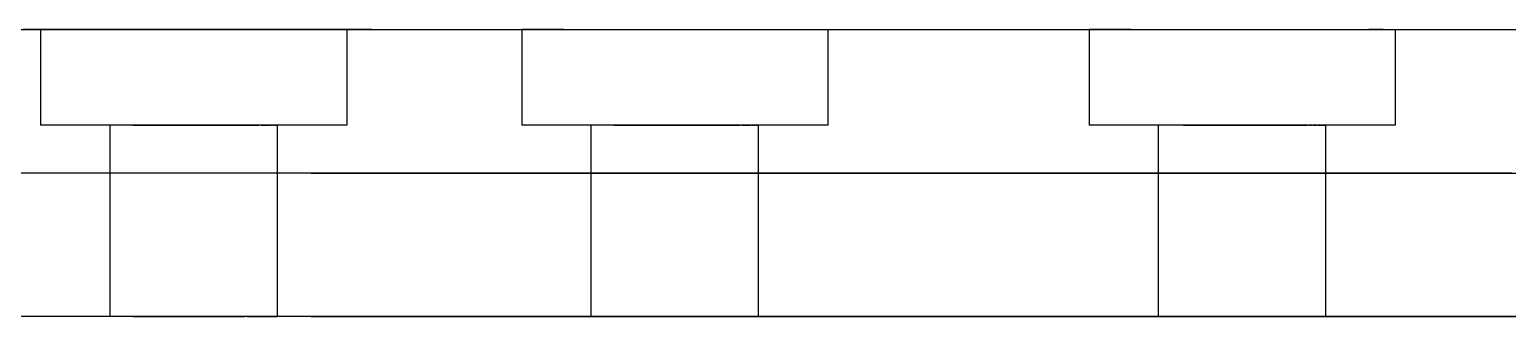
# Model space of a CAD drawing. Header units: millimetres. Extents: x -65 to 206, y -204 to 46.
# Drawn here: x -25.35 to 5.55, y -150 to -144 of the extents above; entities that cross this region are included whole.
import ezdxf

# ---------------------------------------------------------------- set-up
doc = ezdxf.new("R2010")
doc.units = ezdxf.units.MM
doc.layers.add('FRONT_XZ', color=7, linetype='Continuous')

msp = doc.modelspace()

# ---------------------------------------------------------------- linework, layer by layer
at = {"layer": 'FRONT_XZ'}
for p, q in [((-25.737, -144), (-24.208, -144)), ((-25.263, -144), (-25.488, -144)), ((-24.999, -144), (-25.263, -144)), ((-25.118, -144), (-25.12, -144)), ((-25.12, -144), (-25.12, -146)), ((-25.11, -144), (-25.118, -144)), ((-25.098, -144), (-25.11, -144)), ((-25.08, -144), (-25.098, -144)), ((-25.057, -144), (-25.08, -144)), ((-25.03, -144), (-25.057, -144)), ((-24.997, -144), (-25.03, -144)), ((-24.695, -144), (-24.999, -144)), ((-24.96, -144), (-24.997, -144)), ((-24.918, -144), (-24.96, -144)), ((-24.871, -144), (-24.918, -144)), ((-24.819, -144), (-24.871, -144)), ((-24.763, -144), (-24.819, -144)), ((-24.702, -144), (-24.763, -144)), ((-24.637, -144), (-24.702, -144)), ((-24.352, -144), (-24.695, -144)), ((-24.568, -144), (-24.637, -144)), ((-24.494, -144), (-24.568, -144)), ((-24.416, -144), (-24.494, -144)), ((-24.335, -144), (-24.416, -144)), ((-23.971, -144), (-24.352, -144)), ((-24.25, -144), (-24.335, -144)), ((-24.25, -144), (-24.16, -144)), ((-22.641, -144), (-24.208, -144)), ((-24.16, -144), (-24.068, -144)), ((-24.068, -144), (-23.972, -144)), ((-23.972, -144), (-23.873, -144)), ((-23.552, -144), (-23.971, -144)), ((-23.873, -144), (-23.77, -144)), ((-23.77, -144), (-23.665, -144)), ((-23.665, -144), (-23.557, -144)), ((-23.557, -144), (-23.446, -144)), ((-23.095, -144), (-23.552, -144)), ((-23.446, -144), (-23.333, -144)), ((-23.333, -144), (-23.218, -144)), ((-23.218, -144), (-23.101, -144)), ((-23.101, -144), (-22.981, -144)), ((-22.602, -144), (-23.095, -144)), ((-22.981, -144), (-22.861, -144)), ((-22.861, -144), (-22.738, -144)), ((-22.738, -144), (-22.615, -144)), ((-22.641, -144), (-21.039, -144)), ((-22.615, -144), (-22.49, -144)), ((-22.074, -144), (-22.602, -144)), ((-22.49, -144), (-22.364, -144)), ((-22.364, -144), (-22.238, -144)), ((-22.238, -144), (-22.111, -144)), ((-22.111, -144), (-21.984, -144)), ((-21.51, -144), (-22.074, -144)), ((-21.984, -144), (-21.857, -144)), ((-21.857, -144), (-21.73, -144)), ((-21.73, -144), (-21.603, -144)), ((-21.603, -144), (-21.476, -144)), ((-20.912, -144), (-21.51, -144)), ((-21.476, -144), (-21.351, -144)), ((-21.351, -144), (-21.226, -144)), ((-21.226, -144), (-21.102, -144)), ((-21.102, -144), (-20.98, -144)), ((-21.039, -144), (-19.403, -144)), ((-20.98, -144), (-20.859, -144)), ((-20.281, -144), (-20.912, -144)), ((-20.859, -144), (-20.74, -144)), ((-20.74, -144), (-20.623, -144)), ((-20.623, -144), (-20.507, -144)), ((-20.507, -144), (-20.394, -144)), ((-20.394, -144), (-20.284, -144)), ((-20.284, -144), (-20.176, -144)), ((-19.619, -144), (-20.281, -144)), ((-20.176, -144), (-20.07, -144)), ((-20.07, -144), (-19.968, -144)), ((-19.968, -144), (-19.869, -144)), ((-19.869, -144), (-19.773, -144)), ((-19.773, -144), (-19.68, -144)), ((-19.68, -144), (-19.591, -144)), ((-18.925, -144), (-19.619, -144)), ((-19.591, -144), (-19.506, -144)), ((-19.506, -144), (-19.424, -144)), ((-19.424, -144), (-19.346, -144)), ((-19.403, -144), (-17.738, -144)), ((-19.346, -144), (-19.273, -144)), ((-19.273, -144), (-19.204, -144)), ((-19.204, -144), (-19.138, -144)), ((-19.138, -144), (-19.078, -144)), ((-19.078, -144), (-19.022, -144)), ((-19.022, -144), (-18.97, -144)), ((-18.97, -144), (-18.923, -144)), ((-18.201, -144), (-18.925, -144)), ((-18.923, -144), (-18.881, -144)), ((-18.881, -144), (-18.843, -144)), ((-18.843, -144), (-18.811, -144)), ((-18.811, -144), (-18.783, -144)), ((-18.783, -144), (-18.761, -144)), ((-18.761, -144), (-18.743, -144)), ((-18.743, -144), (-18.73, -144)), ((-18.73, -144), (-18.723, -144)), ((-18.723, -144), (-18.72, -144)), ((-18.72, -144), (-18.72, -146)), ((-18.201, -144), (-17.449, -144)), ((-17.738, -144), (-16.044, -144)), ((-17.449, -144), (-16.668, -144)), ((-16.668, -144), (-15.862, -144)), ((-16.044, -144), (-14.325, -144)), ((-15.862, -144), (-15.03, -144)), ((-15.061, -144), (-15.063, -144)), ((-15.063, -144), (-15.063, -146)), ((-15.053, -144), (-15.061, -144)), ((-15.04, -144), (-15.053, -144)), ((-15.023, -144), (-15.04, -144)), ((-15.03, -144), (-14.175, -144)), ((-15, -144), (-15.023, -144)), ((-14.973, -144), (-15, -144)), ((-14.94, -144), (-14.973, -144)), ((-14.903, -144), (-14.94, -144)), ((-14.86, -144), (-14.903, -144)), ((-14.813, -144), (-14.86, -144)), ((-14.762, -144), (-14.813, -144)), ((-14.706, -144), (-14.762, -144)), ((-14.645, -144), (-14.706, -144)), ((-14.58, -144), (-14.645, -144)), ((-14.511, -144), (-14.58, -144)), ((-14.437, -144), (-14.511, -144)), ((-14.359, -144), (-14.437, -144)), ((-14.278, -144), (-14.359, -144)), ((-14.325, -144), (-12.584, -144)), ((-14.192, -144), (-14.278, -144)), ((-14.192, -144), (-14.103, -144)), ((-14.175, -144), (-13.297, -144)), ((-14.103, -144), (-14.011, -144)), ((-14.011, -144), (-13.915, -144)), ((-13.915, -144), (-13.815, -144)), ((-13.815, -144), (-13.713, -144)), ((-13.713, -144), (-13.608, -144)), ((-13.608, -144), (-13.5, -144)), ((-13.5, -144), (-13.389, -144)), ((-13.389, -144), (-13.276, -144)), ((-13.297, -144), (-12.399, -144)), ((-13.276, -144), (-13.161, -144)), ((-13.161, -144), (-13.044, -144)), ((-13.044, -144), (-12.924, -144)), ((-12.924, -144), (-12.804, -144)), ((-12.804, -144), (-12.681, -144)), ((-12.681, -144), (-12.558, -144)), ((-12.584, -144), (-10.823, -144)), ((-12.558, -144), (-12.433, -144)), ((-12.433, -144), (-12.307, -144)), ((-12.399, -144), (-11.48, -144)), ((-12.307, -144), (-12.181, -144)), ((-12.181, -144), (-12.054, -144)), ((-12.054, -144), (-11.927, -144)), ((-11.927, -144), (-11.8, -144)), ((-11.8, -144), (-11.672, -144)), ((-11.672, -144), (-11.546, -144)), ((-11.546, -144), (-11.419, -144)), ((-11.48, -144), (-10.544, -144)), ((-11.419, -144), (-11.294, -144)), ((-11.294, -144), (-11.169, -144)), ((-11.169, -144), (-11.045, -144)), ((-11.045, -144), (-10.923, -144)), ((-10.923, -144), (-10.802, -144)), ((-10.823, -144), (-9.045, -144)), ((-10.802, -144), (-10.683, -144)), ((-10.683, -144), (-10.566, -144)), ((-10.566, -144), (-10.45, -144)), ((-10.544, -144), (-9.59, -144)), ((-10.45, -144), (-10.337, -144)), ((-10.337, -144), (-10.227, -144)), ((-10.227, -144), (-10.119, -144)), ((-10.119, -144), (-10.013, -144)), ((-10.013, -144), (-9.911, -144)), ((-9.911, -144), (-9.812, -144)), ((-9.812, -144), (-9.716, -144)), ((-9.716, -144), (-9.623, -144)), ((-9.623, -144), (-9.534, -144)), ((-9.59, -144), (-8.622, -144)), ((-9.534, -144), (-9.449, -144)), ((-9.449, -144), (-9.367, -144)), ((-9.367, -144), (-9.289, -144)), ((-9.289, -144), (-9.216, -144)), ((-9.216, -144), (-9.146, -144)), ((-9.146, -144), (-9.081, -144)), ((-9.081, -144), (-9.021, -144)), ((-9.045, -144), (-7.253, -144)), ((-9.021, -144), (-8.964, -144)), ((-8.964, -144), (-8.913, -144)), ((-8.913, -144), (-8.866, -144)), ((-8.866, -144), (-8.824, -144)), ((-8.824, -144), (-8.786, -144)), ((-8.786, -144), (-8.754, -144)), ((-8.754, -144), (-8.726, -144)), ((-8.726, -144), (-8.704, -144)), ((-8.704, -144), (-8.686, -144)), ((-8.686, -144), (-8.673, -144)), ((-8.673, -144), (-8.666, -144)), ((-8.666, -144), (-8.663, -144)), ((-8.663, -144), (-8.663, -146)), ((-8.622, -144), (-7.64, -144)), ((-7.64, -144), (-6.646, -144)), ((-7.253, -144), (-5.45, -144)), ((-6.646, -144), (-5.641, -144)), ((-5.641, -144), (-4.628, -144)), ((-5.45, -144), (-3.638, -144)), ((-4.628, -144), (-3.607, -144)), ((-3.638, -144), (-1.82, -144)), ((-3.607, -144), (-2.581, -144)), ((-3.197, -144), (-3.2, -144)), ((-3.2, -144), (-3.2, -146)), ((-3.19, -144), (-3.197, -144)), ((-3.177, -144), (-3.19, -144)), ((-3.16, -144), (-3.177, -144)), ((-3.137, -144), (-3.16, -144)), ((-3.109, -144), (-3.137, -144)), ((-3.077, -144), (-3.109, -144)), ((-3.039, -144), (-3.077, -144)), ((-2.997, -144), (-3.039, -144)), ((-2.95, -144), (-2.997, -144)), ((-2.899, -144), (-2.95, -144)), ((-2.843, -144), (-2.899, -144)), ((-2.782, -144), (-2.843, -144)), ((-2.717, -144), (-2.782, -144)), ((-2.647, -144), (-2.717, -144)), ((-2.574, -144), (-2.647, -144)), ((-2.581, -144), (-1.55, -144)), ((-2.496, -144), (-2.574, -144)), ((-2.415, -144), (-2.496, -144)), ((-2.329, -144), (-2.415, -144)), ((-2.329, -144), (-2.24, -144)), ((-2.24, -144), (-2.148, -144)), ((-2.148, -144), (-2.051, -144)), ((-2.051, -144), (-1.952, -144)), ((-1.952, -144), (-1.85, -144)), ((-1.85, -144), (-1.745, -144)), ((-1.82, -144), (0, -144)), ((-1.745, -144), (-1.637, -144)), ((-1.637, -144), (-1.526, -144)), ((-1.55, -144), (-0.517, -144)), ((-1.526, -144), (-1.413, -144)), ((-1.413, -144), (-1.298, -144)), ((-1.298, -144), (-1.18, -144)), ((-1.18, -144), (-1.061, -144)), ((-1.061, -144), (-0.94, -144)), ((-0.94, -144), (-0.818, -144)), ((-0.818, -144), (-0.694, -144)), ((-0.694, -144), (-0.57, -144)), ((-0.57, -144), (-0.444, -144)), ((-0.517, -144), (0.517, -144)), ((-0.444, -144), (-0.318, -144)), ((-0.318, -144), (-0.191, -144)), ((-0.191, -144), (-0.064, -144)), ((-0.064, -144), (0.064, -144)), ((0, -144), (1.82, -144)), ((0.064, -144), (0.191, -144)), ((0.191, -144), (0.318, -144)), ((0.318, -144), (0.444, -144)), ((0.444, -144), (0.57, -144)), ((0.517, -144), (1.55, -144)), ((0.57, -144), (0.694, -144)), ((0.694, -144), (0.818, -144)), ((0.818, -144), (0.94, -144)), ((0.94, -144), (1.061, -144)), ((1.061, -144), (1.18, -144)), ((1.18, -144), (1.298, -144)), ((1.298, -144), (1.413, -144)), ((1.413, -144), (1.526, -144)), ((1.526, -144), (1.637, -144)), ((1.55, -144), (2.581, -144)), ((1.637, -144), (1.745, -144)), ((1.745, -144), (1.85, -144)), ((1.82, -144), (3.638, -144)), ((1.85, -144), (1.952, -144)), ((1.952, -144), (2.051, -144)), ((2.051, -144), (2.148, -144)), ((2.148, -144), (2.24, -144)), ((2.24, -144), (2.329, -144)), ((2.329, -144), (2.415, -144)), ((2.415, -144), (2.496, -144)), ((2.496, -144), (2.574, -144)), ((2.574, -144), (2.647, -144)), ((2.581, -144), (3.607, -144)), ((2.717, -144), (2.647, -144)), ((2.782, -144), (2.717, -144)), ((2.843, -144), (2.782, -144)), ((2.899, -144), (2.843, -144)), ((2.95, -144), (2.899, -144)), ((2.95, -144), (2.997, -144)), ((2.997, -144), (3.039, -144)), ((3.039, -144), (3.077, -144)), ((3.077, -144), (3.109, -144)), ((3.109, -144), (3.137, -144)), ((3.137, -144), (3.16, -144)), ((3.16, -144), (3.177, -144)), ((3.177, -144), (3.19, -144)), ((3.19, -144), (3.197, -144)), ((3.197, -144), (3.2, -144)), ((3.2, -144), (3.2, -146)), ((3.607, -144), (4.628, -144)), ((3.638, -144), (5.45, -144)), ((4.628, -144), (5.641, -144)), ((5.45, -144), (7.253, -144)), ((-25.118, -146), (-25.12, -146)), ((-25.11, -146), (-25.118, -146)), ((-25.098, -146), (-25.11, -146)), ((-25.08, -146), (-25.098, -146)), ((-25.057, -146), (-25.08, -146)), ((-25.03, -146), (-25.057, -146)), ((-24.997, -146), (-25.03, -146)), ((-24.96, -146), (-24.997, -146)), ((-24.918, -146), (-24.96, -146)), ((-24.871, -146), (-24.918, -146)), ((-24.819, -146), (-24.871, -146)), ((-24.763, -146), (-24.819, -146)), ((-24.702, -146), (-24.763, -146)), ((-24.637, -146), (-24.702, -146)), ((-24.568, -146), (-24.637, -146)), ((-24.494, -146), (-24.568, -146)), ((-24.416, -146), (-24.494, -146)), ((-24.335, -146), (-24.416, -146)), ((-24.25, -146), (-24.335, -146)), ((-24.16, -146), (-24.25, -146)), ((-24.068, -146), (-24.16, -146)), ((-23.972, -146), (-24.068, -146)), ((-23.873, -146), (-23.972, -146)), ((-23.77, -146), (-23.873, -146)), ((-23.665, -146), (-23.77, -146)), ((-23.67, -150), (-23.67, -146)), ((-23.669, -146), (-23.67, -146)), ((-23.665, -146), (-23.669, -146)), ((-23.557, -146), (-23.665, -146)), ((-23.658, -146), (-23.665, -146)), ((-23.648, -146), (-23.658, -146)), ((-23.636, -146), (-23.648, -146)), ((-23.621, -146), (-23.636, -146)), ((-23.603, -146), (-23.621, -146)), ((-23.582, -146), (-23.603, -146)), ((-23.559, -146), (-23.582, -146)), ((-23.534, -146), (-23.559, -146)), ((-23.446, -146), (-23.557, -146)), ((-23.506, -146), (-23.534, -146)), ((-23.475, -146), (-23.506, -146)), ((-23.442, -146), (-23.475, -146)), ((-23.333, -146), (-23.446, -146)), ((-23.406, -146), (-23.442, -146)), ((-23.368, -146), (-23.406, -146)), ((-23.328, -146), (-23.368, -146)), ((-23.218, -146), (-23.333, -146)), ((-23.285, -146), (-23.328, -146)), ((-23.241, -146), (-23.285, -146)), ((-23.194, -146), (-23.241, -146)), ((-23.101, -146), (-23.218, -146)), ((-23.194, -146), (-23.145, -146)), ((-23.145, -146), (-23.095, -146)), ((-22.981, -146), (-23.101, -146)), ((-23.095, -146), (-23.042, -146)), ((-23.042, -146), (-22.988, -146)), ((-22.988, -146), (-22.932, -146)), ((-22.861, -146), (-22.981, -146)), ((-22.932, -146), (-22.874, -146)), ((-22.874, -146), (-22.815, -146)), ((-22.738, -146), (-22.861, -146)), ((-22.815, -146), (-22.755, -146)), ((-22.755, -146), (-22.693, -146)), ((-22.615, -146), (-22.738, -146)), ((-22.693, -146), (-22.63, -146)), ((-22.63, -146), (-22.566, -146)), ((-22.49, -146), (-22.615, -146)), ((-22.566, -146), (-22.501, -146)), ((-22.501, -146), (-22.435, -146)), ((-22.364, -146), (-22.49, -146)), ((-22.435, -146), (-22.368, -146)), ((-22.368, -146), (-22.3, -146)), ((-22.238, -146), (-22.364, -146)), ((-22.3, -146), (-22.232, -146)), ((-22.111, -146), (-22.238, -146)), ((-22.232, -146), (-22.163, -146)), ((-22.163, -146), (-22.094, -146)), ((-21.984, -146), (-22.111, -146)), ((-22.094, -146), (-22.025, -146)), ((-22.025, -146), (-21.955, -146)), ((-21.857, -146), (-21.984, -146)), ((-21.955, -146), (-21.886, -146)), ((-21.886, -146), (-21.816, -146)), ((-21.73, -146), (-21.857, -146)), ((-21.816, -146), (-21.747, -146)), ((-21.747, -146), (-21.678, -146)), ((-21.603, -146), (-21.73, -146)), ((-21.678, -146), (-21.609, -146)), ((-21.609, -146), (-21.541, -146)), ((-21.476, -146), (-21.603, -146)), ((-21.541, -146), (-21.473, -146)), ((-21.351, -146), (-21.476, -146)), ((-21.473, -146), (-21.406, -146)), ((-21.406, -146), (-21.34, -146)), ((-21.226, -146), (-21.351, -146)), ((-21.34, -146), (-21.275, -146)), ((-21.275, -146), (-21.211, -146)), ((-21.102, -146), (-21.226, -146)), ((-21.211, -146), (-21.148, -146)), ((-21.148, -146), (-21.086, -146)), ((-20.98, -146), (-21.102, -146)), ((-21.086, -146), (-21.025, -146)), ((-21.025, -146), (-20.966, -146)), ((-20.859, -146), (-20.98, -146)), ((-20.966, -146), (-20.909, -146)), ((-20.909, -146), (-20.853, -146)), ((-20.74, -146), (-20.859, -146)), ((-20.853, -146), (-20.798, -146)), ((-20.798, -146), (-20.746, -146)), ((-20.746, -146), (-20.695, -146)), ((-20.623, -146), (-20.74, -146)), ((-20.695, -146), (-20.647, -146)), ((-20.647, -146), (-20.6, -146)), ((-20.507, -146), (-20.623, -146)), ((-20.6, -146), (-20.555, -146)), ((-20.513, -146), (-20.555, -146)), ((-20.513, -146), (-20.473, -146)), ((-20.394, -146), (-20.507, -146)), ((-20.473, -146), (-20.435, -146)), ((-20.435, -146), (-20.399, -146)), ((-20.399, -146), (-20.366, -146)), ((-20.284, -146), (-20.394, -146)), ((-20.366, -146), (-20.335, -146)), ((-20.307, -146), (-20.335, -146)), ((-20.307, -146), (-20.281, -146)), ((-20.176, -146), (-20.284, -146)), ((-20.258, -146), (-20.281, -146)), ((-20.258, -146), (-20.238, -146)), ((-20.22, -146), (-20.238, -146)), ((-20.22, -146), (-20.205, -146)), ((-20.205, -146), (-20.192, -146)), ((-20.183, -146), (-20.192, -146)), ((-20.183, -146), (-20.176, -146)), ((-20.07, -146), (-20.176, -146)), ((-20.176, -146), (-20.172, -146)), ((-20.17, -146), (-20.172, -146)), ((-20.17, -150), (-20.17, -146)), ((-19.968, -146), (-20.07, -146)), ((-19.869, -146), (-19.968, -146)), ((-19.773, -146), (-19.869, -146)), ((-19.68, -146), (-19.773, -146)), ((-19.591, -146), (-19.68, -146)), ((-19.506, -146), (-19.591, -146)), ((-19.424, -146), (-19.506, -146)), ((-19.346, -146), (-19.424, -146)), ((-19.273, -146), (-19.346, -146)), ((-19.204, -146), (-19.273, -146)), ((-19.138, -146), (-19.204, -146)), ((-19.078, -146), (-19.138, -146)), ((-19.022, -146), (-19.078, -146)), ((-18.97, -146), (-19.022, -146)), ((-18.923, -146), (-18.97, -146)), ((-18.881, -146), (-18.923, -146)), ((-18.843, -146), (-18.881, -146)), ((-18.811, -146), (-18.843, -146)), ((-18.783, -146), (-18.811, -146)), ((-18.761, -146), (-18.783, -146)), ((-18.743, -146), (-18.761, -146)), ((-18.73, -146), (-18.743, -146)), ((-18.723, -146), (-18.73, -146)), ((-18.72, -146), (-18.723, -146)), ((-15.061, -146), (-15.063, -146)), ((-15.053, -146), (-15.061, -146)), ((-15.04, -146), (-15.053, -146)), ((-15.023, -146), (-15.04, -146)), ((-15, -146), (-15.023, -146)), ((-14.973, -146), (-15, -146)), ((-14.94, -146), (-14.973, -146)), ((-14.903, -146), (-14.94, -146)), ((-14.86, -146), (-14.903, -146)), ((-14.813, -146), (-14.86, -146)), ((-14.762, -146), (-14.813, -146)), ((-14.706, -146), (-14.762, -146)), ((-14.645, -146), (-14.706, -146)), ((-14.58, -146), (-14.645, -146)), ((-14.511, -146), (-14.58, -146)), ((-14.437, -146), (-14.511, -146)), ((-14.359, -146), (-14.437, -146)), ((-14.278, -146), (-14.359, -146)), ((-14.192, -146), (-14.278, -146)), ((-14.103, -146), (-14.192, -146)), ((-14.011, -146), (-14.103, -146)), ((-13.915, -146), (-14.011, -146)), ((-13.815, -146), (-13.915, -146)), ((-13.713, -146), (-13.815, -146)), ((-13.608, -146), (-13.713, -146)), ((-13.613, -150), (-13.613, -146)), ((-13.612, -146), (-13.613, -146)), ((-13.608, -146), (-13.612, -146)), ((-13.5, -146), (-13.608, -146)), ((-13.601, -146), (-13.608, -146)), ((-13.591, -146), (-13.601, -146)), ((-13.579, -146), (-13.591, -146)), ((-13.564, -146), (-13.579, -146)), ((-13.546, -146), (-13.564, -146)), ((-13.525, -146), (-13.546, -146)), ((-13.502, -146), (-13.525, -146)), ((-13.477, -146), (-13.502, -146)), ((-13.389, -146), (-13.5, -146)), ((-13.448, -146), (-13.477, -146)), ((-13.418, -146), (-13.448, -146)), ((-13.384, -146), (-13.418, -146)), ((-13.276, -146), (-13.389, -146)), ((-13.349, -146), (-13.384, -146)), ((-13.311, -146), (-13.349, -146)), ((-13.271, -146), (-13.311, -146)), ((-13.161, -146), (-13.276, -146)), ((-13.228, -146), (-13.271, -146)), ((-13.184, -146), (-13.228, -146)), ((-13.137, -146), (-13.184, -146)), ((-13.044, -146), (-13.161, -146)), ((-13.137, -146), (-13.088, -146)), ((-13.088, -146), (-13.038, -146)), ((-12.924, -146), (-13.044, -146)), ((-13.038, -146), (-12.985, -146)), ((-12.985, -146), (-12.931, -146)), ((-12.931, -146), (-12.875, -146)), ((-12.804, -146), (-12.924, -146)), ((-12.875, -146), (-12.817, -146)), ((-12.817, -146), (-12.758, -146)), ((-12.681, -146), (-12.804, -146)), ((-12.758, -146), (-12.698, -146)), ((-12.698, -146), (-12.636, -146)), ((-12.558, -146), (-12.681, -146)), ((-12.636, -146), (-12.573, -146)), ((-12.573, -146), (-12.509, -146)), ((-12.433, -146), (-12.558, -146)), ((-12.509, -146), (-12.444, -146)), ((-12.444, -146), (-12.377, -146)), ((-12.307, -146), (-12.433, -146)), ((-12.377, -146), (-12.311, -146)), ((-12.311, -146), (-12.243, -146)), ((-12.181, -146), (-12.307, -146)), ((-12.243, -146), (-12.175, -146)), ((-12.054, -146), (-12.181, -146)), ((-12.175, -146), (-12.106, -146)), ((-12.106, -146), (-12.037, -146)), ((-11.927, -146), (-12.054, -146)), ((-12.037, -146), (-11.968, -146)), ((-11.968, -146), (-11.898, -146)), ((-11.8, -146), (-11.927, -146)), ((-11.898, -146), (-11.828, -146)), ((-11.828, -146), (-11.759, -146)), ((-11.672, -146), (-11.8, -146)), ((-11.759, -146), (-11.689, -146)), ((-11.689, -146), (-11.62, -146)), ((-11.546, -146), (-11.672, -146)), ((-11.62, -146), (-11.552, -146)), ((-11.552, -146), (-11.483, -146)), ((-11.419, -146), (-11.546, -146)), ((-11.483, -146), (-11.416, -146)), ((-11.294, -146), (-11.419, -146)), ((-11.416, -146), (-11.349, -146)), ((-11.349, -146), (-11.283, -146)), ((-11.169, -146), (-11.294, -146)), ((-11.283, -146), (-11.218, -146)), ((-11.218, -146), (-11.154, -146)), ((-11.045, -146), (-11.169, -146)), ((-11.154, -146), (-11.09, -146)), ((-11.09, -146), (-11.029, -146)), ((-10.923, -146), (-11.045, -146)), ((-11.029, -146), (-10.968, -146)), ((-10.968, -146), (-10.909, -146)), ((-10.802, -146), (-10.923, -146)), ((-10.909, -146), (-10.852, -146)), ((-10.852, -146), (-10.796, -146)), ((-10.683, -146), (-10.802, -146)), ((-10.796, -146), (-10.741, -146)), ((-10.741, -146), (-10.689, -146)), ((-10.689, -146), (-10.638, -146)), ((-10.566, -146), (-10.683, -146)), ((-10.638, -146), (-10.589, -146)), ((-10.589, -146), (-10.543, -146)), ((-10.45, -146), (-10.566, -146)), ((-10.543, -146), (-10.498, -146)), ((-10.456, -146), (-10.498, -146)), ((-10.456, -146), (-10.415, -146)), ((-10.337, -146), (-10.45, -146)), ((-10.415, -146), (-10.377, -146)), ((-10.377, -146), (-10.342, -146)), ((-10.342, -146), (-10.309, -146)), ((-10.227, -146), (-10.337, -146)), ((-10.309, -146), (-10.278, -146)), ((-10.25, -146), (-10.278, -146)), ((-10.25, -146), (-10.224, -146)), ((-10.119, -146), (-10.227, -146)), ((-10.201, -146), (-10.224, -146)), ((-10.201, -146), (-10.181, -146)), ((-10.163, -146), (-10.181, -146)), ((-10.163, -146), (-10.148, -146)), ((-10.148, -146), (-10.135, -146)), ((-10.126, -146), (-10.135, -146)), ((-10.126, -146), (-10.119, -146)), ((-10.013, -146), (-10.119, -146)), ((-10.119, -146), (-10.115, -146)), ((-10.113, -146), (-10.115, -146)), ((-10.113, -150), (-10.113, -146)), ((-9.911, -146), (-10.013, -146)), ((-9.812, -146), (-9.911, -146)), ((-9.716, -146), (-9.812, -146)), ((-9.623, -146), (-9.716, -146)), ((-9.534, -146), (-9.623, -146)), ((-9.449, -146), (-9.534, -146)), ((-9.367, -146), (-9.449, -146)), ((-9.289, -146), (-9.367, -146)), ((-9.216, -146), (-9.289, -146)), ((-9.146, -146), (-9.216, -146)), ((-9.081, -146), (-9.146, -146)), ((-9.021, -146), (-9.081, -146)), ((-8.964, -146), (-9.021, -146)), ((-8.913, -146), (-8.964, -146)), ((-8.866, -146), (-8.913, -146)), ((-8.824, -146), (-8.866, -146)), ((-8.786, -146), (-8.824, -146)), ((-8.754, -146), (-8.786, -146)), ((-8.726, -146), (-8.754, -146)), ((-8.704, -146), (-8.726, -146)), ((-8.686, -146), (-8.704, -146)), ((-8.673, -146), (-8.686, -146)), ((-8.666, -146), (-8.673, -146)), ((-8.663, -146), (-8.666, -146)), ((-3.197, -146), (-3.2, -146)), ((-3.19, -146), (-3.197, -146)), ((-3.177, -146), (-3.19, -146)), ((-3.16, -146), (-3.177, -146)), ((-3.137, -146), (-3.16, -146)), ((-3.109, -146), (-3.137, -146)), ((-3.077, -146), (-3.109, -146)), ((-3.039, -146), (-3.077, -146)), ((-2.997, -146), (-3.039, -146)), ((-2.95, -146), (-2.997, -146)), ((-2.899, -146), (-2.95, -146)), ((-2.843, -146), (-2.899, -146)), ((-2.782, -146), (-2.843, -146)), ((-2.717, -146), (-2.782, -146)), ((-2.647, -146), (-2.717, -146)), ((-2.574, -146), (-2.647, -146)), ((-2.496, -146), (-2.574, -146)), ((-2.415, -146), (-2.496, -146)), ((-2.329, -146), (-2.415, -146)), ((-2.24, -146), (-2.329, -146)), ((-2.148, -146), (-2.24, -146)), ((-2.051, -146), (-2.148, -146)), ((-1.952, -146), (-2.051, -146)), ((-1.85, -146), (-1.952, -146)), ((-1.745, -146), (-1.85, -146)), ((-1.75, -150), (-1.75, -146)), ((-1.749, -146), (-1.75, -146)), ((-1.744, -146), (-1.749, -146)), ((-1.637, -146), (-1.745, -146)), ((-1.738, -146), (-1.744, -146)), ((-1.728, -146), (-1.738, -146)), ((-1.716, -146), (-1.728, -146)), ((-1.7, -146), (-1.716, -146)), ((-1.683, -146), (-1.7, -146)), ((-1.662, -146), (-1.683, -146)), ((-1.639, -146), (-1.662, -146)), ((-1.613, -146), (-1.639, -146)), ((-1.526, -146), (-1.637, -146)), ((-1.585, -146), (-1.613, -146)), ((-1.554, -146), (-1.585, -146)), ((-1.521, -146), (-1.554, -146)), ((-1.413, -146), (-1.526, -146)), ((-1.486, -146), (-1.521, -146)), ((-1.448, -146), (-1.486, -146)), ((-1.408, -146), (-1.448, -146)), ((-1.298, -146), (-1.413, -146)), ((-1.365, -146), (-1.408, -146)), ((-1.32, -146), (-1.365, -146)), ((-1.274, -146), (-1.32, -146)), ((-1.18, -146), (-1.298, -146)), ((-1.225, -146), (-1.274, -146)), ((-1.225, -146), (-1.174, -146)), ((-1.061, -146), (-1.18, -146)), ((-1.174, -146), (-1.122, -146)), ((-1.122, -146), (-1.068, -146)), ((-1.068, -146), (-1.012, -146)), ((-0.94, -146), (-1.061, -146)), ((-1.012, -146), (-0.954, -146)), ((-0.954, -146), (-0.895, -146)), ((-0.818, -146), (-0.94, -146)), ((-0.895, -146), (-0.835, -146)), ((-0.835, -146), (-0.773, -146)), ((-0.694, -146), (-0.818, -146)), ((-0.773, -146), (-0.71, -146)), ((-0.71, -146), (-0.646, -146)), ((-0.57, -146), (-0.694, -146)), ((-0.646, -146), (-0.58, -146)), ((-0.58, -146), (-0.514, -146)), ((-0.444, -146), (-0.57, -146)), ((-0.514, -146), (-0.447, -146)), ((-0.447, -146), (-0.38, -146)), ((-0.318, -146), (-0.444, -146)), ((-0.38, -146), (-0.311, -146)), ((-0.191, -146), (-0.318, -146)), ((-0.311, -146), (-0.243, -146)), ((-0.243, -146), (-0.174, -146)), ((-0.064, -146), (-0.191, -146)), ((-0.174, -146), (-0.104, -146)), ((-0.104, -146), (-0.035, -146)), ((0.064, -146), (-0.064, -146)), ((-0.035, -146), (0.035, -146)), ((0.035, -146), (0.104, -146)), ((0.191, -146), (0.064, -146)), ((0.104, -146), (0.174, -146)), ((0.174, -146), (0.243, -146)), ((0.318, -146), (0.191, -146)), ((0.243, -146), (0.311, -146)), ((0.311, -146), (0.38, -146)), ((0.444, -146), (0.318, -146)), ((0.38, -146), (0.447, -146)), ((0.57, -146), (0.444, -146)), ((0.447, -146), (0.514, -146)), ((0.514, -146), (0.58, -146)), ((0.694, -146), (0.57, -146)), ((0.58, -146), (0.646, -146)), ((0.646, -146), (0.71, -146)), ((0.818, -146), (0.694, -146)), ((0.71, -146), (0.773, -146)), ((0.773, -146), (0.835, -146)), ((0.94, -146), (0.818, -146)), ((0.835, -146), (0.895, -146)), ((0.895, -146), (0.954, -146)), ((1.061, -146), (0.94, -146)), ((0.954, -146), (1.012, -146)), ((1.012, -146), (1.068, -146)), ((1.18, -146), (1.061, -146)), ((1.068, -146), (1.122, -146)), ((1.122, -146), (1.174, -146)), ((1.174, -146), (1.225, -146)), ((1.298, -146), (1.18, -146)), ((1.225, -146), (1.274, -146)), ((1.274, -146), (1.32, -146)), ((1.413, -146), (1.298, -146)), ((1.32, -146), (1.365, -146)), ((1.408, -146), (1.365, -146)), ((1.408, -146), (1.448, -146)), ((1.526, -146), (1.413, -146)), ((1.486, -146), (1.448, -146)), ((1.486, -146), (1.521, -146)), ((1.521, -146), (1.554, -146)), ((1.637, -146), (1.526, -146)), ((1.585, -146), (1.554, -146)), ((1.585, -146), (1.613, -146)), ((1.613, -146), (1.639, -146)), ((1.745, -146), (1.637, -146)), ((1.639, -146), (1.662, -146)), ((1.662, -146), (1.683, -146)), ((1.683, -146), (1.7, -146)), ((1.7, -146), (1.716, -146)), ((1.716, -146), (1.728, -146)), ((1.728, -146), (1.738, -146)), ((1.744, -146), (1.738, -146)), ((1.744, -146), (1.749, -146)), ((1.85, -146), (1.745, -146)), ((1.749, -146), (1.75, -146)), ((1.75, -150), (1.75, -146)), ((1.952, -146), (1.85, -146)), ((2.051, -146), (1.952, -146)), ((2.148, -146), (2.051, -146)), ((2.24, -146), (2.148, -146)), ((2.329, -146), (2.24, -146)), ((2.415, -146), (2.329, -146)), ((2.496, -146), (2.415, -146)), ((2.574, -146), (2.496, -146)), ((2.647, -146), (2.574, -146)), ((2.717, -146), (2.647, -146)), ((2.782, -146), (2.717, -146)), ((2.843, -146), (2.782, -146)), ((2.899, -146), (2.843, -146)), ((2.95, -146), (2.899, -146)), ((2.997, -146), (2.95, -146)), ((3.039, -146), (2.997, -146)), ((3.077, -146), (3.039, -146)), ((3.109, -146), (3.077, -146)), ((3.137, -146), (3.109, -146)), ((3.16, -146), (3.137, -146)), ((3.177, -146), (3.16, -146)), ((3.19, -146), (3.177, -146)), ((3.197, -146), (3.19, -146)), ((3.2, -146), (3.197, -146)), ((-25.182, -147), (-25.631, -147)), ((-25.263, -147), (-25.488, -147)), ((-24.999, -147), (-25.263, -147)), ((-24.694, -147), (-25.182, -147)), ((-24.695, -147), (-24.999, -147)), ((-24.352, -147), (-24.695, -147)), ((-24.167, -147), (-24.694, -147)), ((-23.971, -147), (-24.352, -147)), ((-23.602, -147), (-24.167, -147)), ((-23.552, -147), (-23.971, -147)), ((-22.999, -147), (-23.602, -147)), ((-23.095, -147), (-23.552, -147)), ((-22.602, -147), (-23.095, -147)), ((-22.36, -147), (-22.999, -147)), ((-22.074, -147), (-22.602, -147)), ((-21.686, -147), (-22.36, -147)), ((-21.51, -147), (-22.074, -147)), ((-20.977, -147), (-21.686, -147)), ((-20.912, -147), (-21.51, -147)), ((-20.235, -147), (-20.977, -147)), ((-20.281, -147), (-20.912, -147)), ((-19.619, -147), (-20.281, -147)), ((-19.461, -147), (-20.235, -147)), ((-18.925, -147), (-19.619, -147)), ((-19.461, -147), (-18.657, -147)), ((-18.201, -147), (-18.925, -147)), ((-18.657, -147), (-17.822, -147)), ((-17.449, -147), (-18.201, -147)), ((-17.822, -147), (-16.96, -147)), ((-16.668, -147), (-17.449, -147)), ((-16.96, -147), (-16.071, -147)), ((-15.862, -147), (-16.668, -147)), ((-16.071, -147), (-15.156, -147)), ((-15.03, -147), (-15.862, -147)), ((-15.156, -147), (-14.218, -147)), ((-14.175, -147), (-15.03, -147)), ((-14.218, -147), (-13.257, -147)), ((-13.297, -147), (-14.175, -147)), ((-12.399, -147), (-13.297, -147)), ((-13.257, -147), (-12.275, -147)), ((-11.48, -147), (-12.399, -147)), ((-12.275, -147), (-11.274, -147)), ((-10.544, -147), (-11.48, -147)), ((-11.274, -147), (-10.254, -147)), ((-9.59, -147), (-10.544, -147)), ((-10.254, -147), (-9.219, -147)), ((-8.622, -147), (-9.59, -147)), ((-9.219, -147), (-8.169, -147)), ((-7.64, -147), (-8.622, -147)), ((-8.169, -147), (-7.106, -147)), ((-6.646, -147), (-7.64, -147)), ((-7.106, -147), (-6.032, -147)), ((-5.641, -147), (-6.646, -147)), ((-6.032, -147), (-4.948, -147)), ((-4.628, -147), (-5.641, -147)), ((-4.948, -147), (-3.857, -147)), ((-3.607, -147), (-4.628, -147)), ((-3.857, -147), (-2.759, -147)), ((-2.581, -147), (-3.607, -147)), ((-2.759, -147), (-1.657, -147)), ((-1.55, -147), (-2.581, -147)), ((-1.657, -147), (-0.553, -147)), ((-0.517, -147), (-1.55, -147)), ((-0.553, -147), (0.553, -147)), ((0.517, -147), (-0.517, -147)), ((1.55, -147), (0.517, -147)), ((0.553, -147), (1.657, -147)), ((2.581, -147), (1.55, -147)), ((1.657, -147), (2.759, -147)), ((3.607, -147), (2.581, -147)), ((2.759, -147), (3.857, -147)), ((4.628, -147), (3.607, -147)), ((3.857, -147), (4.948, -147)), ((5.641, -147), (4.628, -147)), ((4.948, -147), (6.032, -147)), ((-24.208, -150), (-25.737, -150)), ((-25.182, -150), (-25.631, -150)), ((-24.694, -150), (-25.182, -150)), ((-24.167, -150), (-24.694, -150)), ((-22.641, -150), (-24.208, -150)), ((-23.602, -150), (-24.167, -150)), ((-23.669, -150), (-23.67, -150)), ((-23.665, -150), (-23.669, -150)), ((-23.658, -150), (-23.665, -150)), ((-23.648, -150), (-23.658, -150)), ((-23.636, -150), (-23.648, -150)), ((-23.621, -150), (-23.636, -150)), ((-23.603, -150), (-23.621, -150)), ((-23.582, -150), (-23.603, -150)), ((-22.999, -150), (-23.602, -150)), ((-23.559, -150), (-23.582, -150)), ((-23.534, -150), (-23.559, -150)), ((-23.506, -150), (-23.534, -150)), ((-23.475, -150), (-23.506, -150)), ((-23.442, -150), (-23.475, -150)), ((-23.406, -150), (-23.442, -150)), ((-23.368, -150), (-23.406, -150)), ((-23.328, -150), (-23.368, -150)), ((-23.285, -150), (-23.328, -150)), ((-23.241, -150), (-23.285, -150)), ((-23.194, -150), (-23.241, -150)), ((-23.194, -150), (-23.145, -150)), ((-23.145, -150), (-23.095, -150)), ((-23.095, -150), (-23.042, -150)), ((-23.042, -150), (-22.988, -150)), ((-22.36, -150), (-22.999, -150)), ((-22.988, -150), (-22.932, -150)), ((-22.932, -150), (-22.874, -150)), ((-22.874, -150), (-22.815, -150)), ((-22.815, -150), (-22.755, -150)), ((-22.755, -150), (-22.693, -150)), ((-22.693, -150), (-22.63, -150)), ((-21.039, -150), (-22.641, -150)), ((-22.63, -150), (-22.566, -150)), ((-22.566, -150), (-22.501, -150)), ((-22.501, -150), (-22.435, -150)), ((-22.435, -150), (-22.368, -150)), ((-22.368, -150), (-22.3, -150)), ((-21.686, -150), (-22.36, -150)), ((-22.3, -150), (-22.232, -150)), ((-22.232, -150), (-22.163, -150)), ((-22.163, -150), (-22.094, -150)), ((-22.094, -150), (-22.025, -150)), ((-22.025, -150), (-21.955, -150)), ((-21.955, -150), (-21.886, -150)), ((-21.886, -150), (-21.816, -150)), ((-21.816, -150), (-21.747, -150)), ((-21.747, -150), (-21.678, -150)), ((-20.977, -150), (-21.686, -150)), ((-21.678, -150), (-21.609, -150)), ((-21.609, -150), (-21.541, -150)), ((-21.541, -150), (-21.473, -150)), ((-21.473, -150), (-21.406, -150)), ((-21.406, -150), (-21.34, -150)), ((-21.34, -150), (-21.275, -150)), ((-21.275, -150), (-21.211, -150)), ((-21.211, -150), (-21.148, -150)), ((-21.148, -150), (-21.086, -150)), ((-21.086, -150), (-21.025, -150)), ((-19.403, -150), (-21.039, -150)), ((-21.025, -150), (-20.966, -150)), ((-20.235, -150), (-20.977, -150)), ((-20.966, -150), (-20.909, -150)), ((-20.909, -150), (-20.853, -150)), ((-20.798, -150), (-20.853, -150)), ((-20.798, -150), (-20.746, -150)), ((-20.746, -150), (-20.695, -150)), ((-20.695, -150), (-20.647, -150)), ((-20.647, -150), (-20.6, -150)), ((-20.6, -150), (-20.555, -150)), ((-20.555, -150), (-20.513, -150)), ((-20.513, -150), (-20.473, -150)), ((-20.473, -150), (-20.435, -150)), ((-20.435, -150), (-20.399, -150)), ((-20.399, -150), (-20.366, -150)), ((-20.366, -150), (-20.335, -150)), ((-20.335, -150), (-20.307, -150)), ((-20.307, -150), (-20.281, -150)), ((-20.281, -150), (-20.258, -150)), ((-20.258, -150), (-20.238, -150)), ((-20.238, -150), (-20.22, -150)), ((-19.461, -150), (-20.235, -150)), ((-20.22, -150), (-20.205, -150)), ((-20.205, -150), (-20.192, -150)), ((-20.192, -150), (-20.183, -150)), ((-20.183, -150), (-20.176, -150)), ((-20.176, -150), (-20.172, -150)), ((-20.172, -150), (-20.17, -150)), ((-19.461, -150), (-18.657, -150)), ((-17.738, -150), (-19.403, -150)), ((-18.657, -150), (-17.822, -150)), ((-17.822, -150), (-16.96, -150)), ((-16.044, -150), (-17.738, -150)), ((-16.96, -150), (-16.071, -150)), ((-16.071, -150), (-15.156, -150)), ((-14.325, -150), (-16.044, -150)), ((-15.156, -150), (-14.218, -150)), ((-12.584, -150), (-14.325, -150)), ((-14.218, -150), (-13.257, -150)), ((-13.612, -150), (-13.613, -150)), ((-13.608, -150), (-13.612, -150)), ((-13.601, -150), (-13.608, -150)), ((-13.591, -150), (-13.601, -150)), ((-13.579, -150), (-13.591, -150)), ((-13.564, -150), (-13.579, -150)), ((-13.546, -150), (-13.564, -150)), ((-13.525, -150), (-13.546, -150)), ((-13.502, -150), (-13.525, -150)), ((-13.477, -150), (-13.502, -150)), ((-13.448, -150), (-13.477, -150)), ((-13.418, -150), (-13.448, -150)), ((-13.384, -150), (-13.418, -150)), ((-13.349, -150), (-13.384, -150)), ((-13.311, -150), (-13.349, -150)), ((-13.271, -150), (-13.311, -150)), ((-13.228, -150), (-13.271, -150)), ((-13.257, -150), (-12.275, -150)), ((-13.184, -150), (-13.228, -150)), ((-13.137, -150), (-13.184, -150)), ((-13.137, -150), (-13.088, -150)), ((-13.088, -150), (-13.038, -150)), ((-13.038, -150), (-12.985, -150)), ((-12.985, -150), (-12.931, -150)), ((-12.931, -150), (-12.875, -150)), ((-12.875, -150), (-12.817, -150)), ((-12.817, -150), (-12.758, -150)), ((-12.758, -150), (-12.698, -150)), ((-12.698, -150), (-12.636, -150)), ((-12.636, -150), (-12.573, -150)), ((-10.823, -150), (-12.584, -150)), ((-12.573, -150), (-12.509, -150)), ((-12.509, -150), (-12.444, -150)), ((-12.444, -150), (-12.377, -150)), ((-12.377, -150), (-12.311, -150)), ((-12.311, -150), (-12.243, -150)), ((-12.275, -150), (-11.274, -150)), ((-12.243, -150), (-12.175, -150)), ((-12.175, -150), (-12.106, -150)), ((-12.106, -150), (-12.037, -150)), ((-12.037, -150), (-11.968, -150)), ((-11.968, -150), (-11.898, -150)), ((-11.898, -150), (-11.828, -150)), ((-11.828, -150), (-11.759, -150)), ((-11.759, -150), (-11.689, -150)), ((-11.689, -150), (-11.62, -150)), ((-11.62, -150), (-11.552, -150)), ((-11.552, -150), (-11.483, -150)), ((-11.483, -150), (-11.416, -150)), ((-11.416, -150), (-11.349, -150)), ((-11.349, -150), (-11.283, -150)), ((-11.283, -150), (-11.218, -150)), ((-11.274, -150), (-10.254, -150)), ((-11.218, -150), (-11.154, -150)), ((-11.154, -150), (-11.09, -150)), ((-11.09, -150), (-11.029, -150)), ((-11.029, -150), (-10.968, -150)), ((-10.968, -150), (-10.909, -150)), ((-10.909, -150), (-10.852, -150)), ((-10.852, -150), (-10.796, -150)), ((-9.045, -150), (-10.823, -150)), ((-10.796, -150), (-10.741, -150)), ((-10.741, -150), (-10.689, -150)), ((-10.689, -150), (-10.638, -150)), ((-10.638, -150), (-10.589, -150)), ((-10.589, -150), (-10.543, -150)), ((-10.543, -150), (-10.498, -150)), ((-10.498, -150), (-10.456, -150)), ((-10.456, -150), (-10.415, -150)), ((-10.415, -150), (-10.377, -150)), ((-10.377, -150), (-10.342, -150)), ((-10.342, -150), (-10.309, -150)), ((-10.309, -150), (-10.278, -150)), ((-10.278, -150), (-10.25, -150)), ((-10.254, -150), (-9.219, -150)), ((-10.25, -150), (-10.224, -150)), ((-10.224, -150), (-10.201, -150)), ((-10.201, -150), (-10.181, -150)), ((-10.181, -150), (-10.163, -150)), ((-10.163, -150), (-10.148, -150)), ((-10.148, -150), (-10.135, -150)), ((-10.126, -150), (-10.135, -150)), ((-10.119, -150), (-10.126, -150)), ((-10.119, -150), (-10.115, -150)), ((-10.115, -150), (-10.113, -150)), ((-9.219, -150), (-8.169, -150)), ((-7.253, -150), (-9.045, -150)), ((-8.169, -150), (-7.106, -150)), ((-5.45, -150), (-7.253, -150)), ((-7.106, -150), (-6.032, -150)), ((-6.032, -150), (-4.948, -150)), ((-3.638, -150), (-5.45, -150)), ((-4.948, -150), (-3.857, -150)), ((-3.857, -150), (-2.759, -150)), ((-1.82, -150), (-3.638, -150)), ((-2.759, -150), (-1.657, -150)), ((0, -150), (-1.82, -150)), ((-1.749, -150), (-1.75, -150)), ((-1.744, -150), (-1.749, -150)), ((-1.738, -150), (-1.744, -150)), ((-1.728, -150), (-1.738, -150)), ((-1.716, -150), (-1.728, -150)), ((-1.7, -150), (-1.716, -150)), ((-1.683, -150), (-1.7, -150)), ((-1.662, -150), (-1.683, -150)), ((-1.639, -150), (-1.662, -150)), ((-1.657, -150), (-0.553, -150)), ((-1.613, -150), (-1.639, -150)), ((-1.585, -150), (-1.613, -150)), ((-1.554, -150), (-1.585, -150)), ((-1.521, -150), (-1.554, -150)), ((-1.486, -150), (-1.521, -150)), ((-1.448, -150), (-1.486, -150)), ((-1.408, -150), (-1.448, -150)), ((-1.365, -150), (-1.408, -150)), ((-1.32, -150), (-1.365, -150)), ((-1.274, -150), (-1.32, -150)), ((-1.225, -150), (-1.274, -150)), ((-1.225, -150), (-1.174, -150)), ((-1.174, -150), (-1.122, -150)), ((-1.122, -150), (-1.068, -150)), ((-1.068, -150), (-1.012, -150)), ((-1.012, -150), (-0.954, -150)), ((-0.954, -150), (-0.895, -150)), ((-0.895, -150), (-0.835, -150)), ((-0.835, -150), (-0.773, -150)), ((-0.773, -150), (-0.71, -150)), ((-0.71, -150), (-0.646, -150)), ((-0.646, -150), (-0.58, -150)), ((-0.58, -150), (-0.514, -150)), ((-0.553, -150), (0.553, -150)), ((-0.514, -150), (-0.447, -150)), ((-0.447, -150), (-0.38, -150)), ((-0.38, -150), (-0.311, -150)), ((-0.311, -150), (-0.243, -150)), ((-0.243, -150), (-0.174, -150)), ((-0.174, -150), (-0.104, -150)), ((-0.104, -150), (-0.035, -150)), ((-0.035, -150), (0.035, -150)), ((1.82, -150), (0, -150)), ((0.035, -150), (0.104, -150)), ((0.104, -150), (0.174, -150)), ((0.174, -150), (0.243, -150)), ((0.243, -150), (0.311, -150)), ((0.311, -150), (0.38, -150)), ((0.38, -150), (0.447, -150)), ((0.447, -150), (0.514, -150)), ((0.514, -150), (0.58, -150)), ((0.553, -150), (1.657, -150)), ((0.58, -150), (0.646, -150)), ((0.646, -150), (0.71, -150)), ((0.71, -150), (0.773, -150)), ((0.773, -150), (0.835, -150)), ((0.835, -150), (0.895, -150)), ((0.895, -150), (0.954, -150)), ((0.954, -150), (1.012, -150)), ((1.012, -150), (1.068, -150)), ((1.068, -150), (1.122, -150)), ((1.122, -150), (1.174, -150)), ((1.174, -150), (1.225, -150)), ((1.225, -150), (1.274, -150)), ((1.274, -150), (1.32, -150)), ((1.32, -150), (1.365, -150)), ((1.365, -150), (1.408, -150)), ((1.408, -150), (1.448, -150)), ((1.448, -150), (1.486, -150)), ((1.486, -150), (1.521, -150)), ((1.521, -150), (1.554, -150)), ((1.554, -150), (1.585, -150)), ((1.585, -150), (1.613, -150)), ((1.613, -150), (1.639, -150)), ((1.639, -150), (1.662, -150)), ((1.657, -150), (2.759, -150)), ((1.662, -150), (1.683, -150)), ((1.683, -150), (1.7, -150)), ((1.7, -150), (1.716, -150)), ((1.716, -150), (1.728, -150)), ((1.728, -150), (1.738, -150)), ((1.738, -150), (1.744, -150)), ((1.749, -150), (1.744, -150)), ((1.749, -150), (1.75, -150)), ((3.638, -150), (1.82, -150)), ((2.759, -150), (3.857, -150)), ((5.45, -150), (3.638, -150)), ((3.857, -150), (4.948, -150)), ((4.948, -150), (6.032, -150)), ((7.253, -150), (5.45, -150))]:
    msp.add_line(p, q, dxfattribs=at)

doc.saveas('drawing.dxf')
